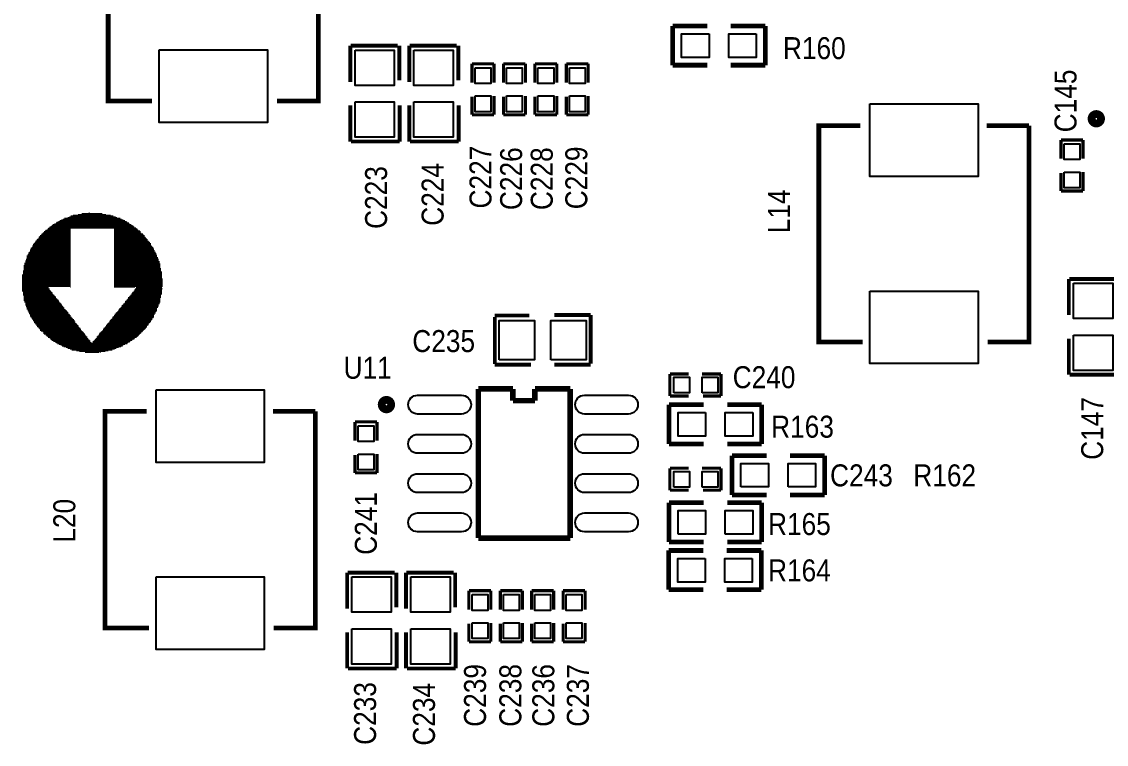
# Model space of a CAD drawing. Extents: x -1 to 188, y -4 to 106.
# Drawn here: x 111.3 to 146.39, y 24.29 to 47.66 of the extents above; entities that cross this region are included whole.
import ezdxf

# ---------------------------------------------------------------- set-up
doc = ezdxf.new("R2010")
doc.units = 0
for name, color, linetype in [('MA_PEN3', 5, 'CONTINUOUS'), ('PG_SILKSCREEN_TOP', 6, 'CONTINUOUS'), ('PIN_TOP', 7, 'CONTINUOUS'), ('RD_SILKSCREEN_TOP', 8, 'CONTINUOUS')]:
    doc.layers.add(name, color=color, linetype=linetype)

msp = doc.modelspace()

# ---------------------------------------------------------------- linework, layer by layer
at = {"layer": 'MA_PEN3', "const_width": 0.0254}
for points in [[(114.1872, 41.4063), (112.968, 41.4063)], [(114.0348, 41.4317), (113.1204, 41.4317)], [(113.9078, 41.4571), (113.2474, 41.4571)], [(113.5014, 41.4825), (113.476, 41.4825)], [(114.9238, 41.0507), (112.2568, 41.0507)], [(114.8984, 41.0761), (112.2822, 41.0761)], [(114.8476, 41.1015), (112.3076, 41.1015)], [(114.7968, 41.1269), (112.3584, 41.1269)], [(114.7714, 41.1523), (112.4092, 41.1523)], [(114.7206, 41.1777), (112.4346, 41.1777)], [(114.6952, 41.2031), (112.4854, 41.2031)], [(114.6444, 41.2285), (112.5362, 41.2285)], [(114.5936, 41.2539), (112.587, 41.2539)], [(114.5428, 41.2793), (112.6378, 41.2793)], [(114.492, 41.3047), (112.6886, 41.3047)], [(114.3904, 41.3301), (112.7902, 41.3301)], [(114.3396, 41.3555), (112.841, 41.3555)], [(114.2634, 41.3809), (112.8918, 41.3809)], [(112.8918, 40.6951), (111.8504, 40.6951)], [(112.8918, 40.7205), (111.8758, 40.7205)], [(112.8918, 40.7459), (111.9012, 40.7459)], [(112.8918, 40.7713), (111.9266, 40.7713)], [(112.8918, 40.7967), (111.952, 40.7967)], [(112.8918, 40.8221), (111.9774, 40.8221)], [(112.8918, 40.8475), (112.0028, 40.8475)], [(112.8918, 40.8729), (112.0282, 40.8729)], [(112.8918, 40.8983), (112.0536, 40.8983)], [(112.8918, 40.9237), (112.079, 40.9237)], [(112.8918, 40.9491), (112.1298, 40.9491)], [(115.0254, 40.9745), (112.1552, 40.9745)], [(115, 40.9999), (112.1806, 40.9999)], [(114.9492, 41.0253), (112.206, 41.0253)], [(115.0508, 40.9491), (114.2888, 40.9491)], [(115.0762, 40.9237), (114.2888, 40.9237)], [(115.127, 40.8983), (114.2888, 40.8983)], [(115.1524, 40.8729), (114.2888, 40.8729)], [(115.1524, 40.8475), (114.2888, 40.8475)], [(115.1778, 40.8221), (114.2888, 40.8221)], [(115.2286, 40.7967), (114.2888, 40.7967)], [(115.254, 40.7713), (114.2888, 40.7713)], [(115.2794, 40.7459), (114.2888, 40.7459)], [(115.2794, 40.7205), (114.2888, 40.7205)], [(115.3048, 40.6951), (114.2888, 40.6951)], [(112.8918, 40.3395), (111.5964, 40.3395)], [(112.8918, 40.3649), (111.6218, 40.3649)], [(112.8918, 40.4157), (111.6472, 40.4157)], [(112.8918, 40.3903), (111.6472, 40.3903)], [(112.8918, 40.4665), (111.6726, 40.4665)], [(112.8918, 40.4411), (111.6726, 40.4411)], [(112.8918, 40.4919), (111.698, 40.4919)], [(112.8918, 40.5173), (111.7234, 40.5173)], [(112.8918, 40.5681), (111.7488, 40.5681)], [(112.8918, 40.5427), (111.7488, 40.5427)], [(112.8918, 40.5935), (111.7742, 40.5935)], [(112.8918, 40.6189), (111.7996, 40.6189)], [(112.8918, 40.6443), (111.825, 40.6443)], [(112.8918, 40.6697), (111.8504, 40.6697)], [(115.3302, 40.6697), (114.2888, 40.6697)], [(115.3556, 40.6443), (114.2888, 40.6443)], [(115.381, 40.6189), (114.2888, 40.6189)], [(115.381, 40.5935), (114.2888, 40.5935)], [(115.4064, 40.5681), (114.2888, 40.5681)], [(115.4318, 40.5427), (114.2888, 40.5427)], [(115.4572, 40.5173), (114.2888, 40.5173)], [(115.4826, 40.4919), (114.2888, 40.4919)], [(115.4826, 40.4665), (114.2888, 40.4665)], [(115.4826, 40.4411), (114.2888, 40.4411)], [(115.508, 40.4157), (114.2888, 40.4157)], [(115.5334, 40.3903), (114.2888, 40.3903)], [(115.5588, 40.3649), (114.2888, 40.3649)], [(115.5588, 40.3395), (114.2888, 40.3395)], [(112.8918, 39.9839), (111.444, 39.9839)], [(112.8918, 40.0855), (111.4694, 40.0855)], [(112.8918, 40.0601), (111.4694, 40.0601)], [(112.8918, 40.0347), (111.4694, 40.0347)], [(112.8918, 40.0093), (111.4694, 40.0093)], [(112.8918, 40.1363), (111.4948, 40.1363)], [(112.8918, 40.1109), (111.4948, 40.1109)], [(112.8918, 40.1871), (111.5202, 40.1871)], [(112.8918, 40.1617), (111.5202, 40.1617)], [(112.8918, 40.2125), (111.5456, 40.2125)], [(112.8918, 40.2887), (111.571, 40.2887)], [(112.8918, 40.2633), (111.571, 40.2633)], [(112.8918, 40.2379), (111.571, 40.2379)], [(112.8918, 40.3141), (111.5964, 40.3141)], [(115.5842, 40.3141), (114.2888, 40.3141)], [(115.5842, 40.2887), (114.2888, 40.2887)], [(115.6096, 40.2633), (114.2888, 40.2633)], [(115.6096, 40.2379), (114.2888, 40.2379)], [(115.635, 40.2125), (114.2888, 40.2125)], [(115.635, 40.1871), (114.2888, 40.1871)], [(115.6604, 40.1617), (114.2888, 40.1617)], [(115.6604, 40.1363), (114.2888, 40.1363)], [(115.6858, 40.1109), (114.2888, 40.1109)], [(115.6858, 40.0855), (114.2888, 40.0855)], [(115.6858, 40.0601), (114.2888, 40.0601)], [(115.7112, 40.0347), (114.2888, 40.0347)], [(115.7112, 40.0093), (114.2888, 40.0093)], [(115.7366, 39.9839), (114.2888, 39.9839)], [(112.8918, 39.7807), (111.3678, 39.7807)], [(112.8918, 39.7553), (111.3678, 39.7553)], [(112.8918, 39.7299), (111.3678, 39.7299)], [(112.8918, 39.7045), (111.3678, 39.7045)], [(112.8918, 39.6791), (111.3678, 39.6791)], [(112.8918, 39.6537), (111.3678, 39.6537)], [(112.8918, 39.8569), (111.3932, 39.8569)], [(112.8918, 39.8315), (111.3932, 39.8315)], [(112.8918, 39.8061), (111.3932, 39.8061)], [(112.8918, 39.9331), (111.4186, 39.9331)], [(112.8918, 39.9077), (111.4186, 39.9077)], [(112.8918, 39.8823), (111.4186, 39.8823)], [(112.8918, 39.9585), (111.444, 39.9585)], [(115.7366, 39.9585), (114.2888, 39.9585)], [(115.7366, 39.9331), (114.2888, 39.9331)], [(115.762, 39.9077), (114.2888, 39.9077)], [(115.762, 39.8823), (114.2888, 39.8823)], [(115.762, 39.8569), (114.2888, 39.8569)], [(115.7874, 39.8315), (114.2888, 39.8315)], [(115.7874, 39.8061), (114.2888, 39.8061)], [(115.7874, 39.7807), (114.2888, 39.7807)], [(115.7874, 39.7553), (114.2888, 39.7553)], [(115.7874, 39.7299), (114.2888, 39.7299)], [(115.7874, 39.7045), (114.2888, 39.7045)], [(115.8128, 39.6791), (114.2888, 39.6791)], [(115.8128, 39.6537), (114.2888, 39.6537)], [(112.8918, 39.4759), (111.317, 39.4759)], [(112.8918, 39.4505), (111.317, 39.4505)], [(112.8918, 39.4251), (111.317, 39.4251)], [(112.8918, 39.3997), (111.317, 39.3997)], [(112.8918, 39.3743), (111.317, 39.3743)], [(112.8918, 39.3489), (111.317, 39.3489)], [(112.8918, 39.3235), (111.317, 39.3235)], [(112.8918, 39.2981), (111.317, 39.2981)], [(112.8918, 39.6029), (111.3424, 39.6029)], [(112.8918, 39.5775), (111.3424, 39.5775)], [(112.8918, 39.5521), (111.3424, 39.5521)], [(112.8918, 39.5267), (111.3424, 39.5267)], [(112.8918, 39.5013), (111.3424, 39.5013)], [(112.8918, 39.6283), (111.3678, 39.6283)], [(115.8128, 39.6283), (114.2888, 39.6283)], [(115.8128, 39.6029), (114.2888, 39.6029)], [(115.8382, 39.5775), (114.2888, 39.5775)], [(115.8382, 39.5521), (114.2888, 39.5521)], [(115.8382, 39.5267), (114.2888, 39.5267)], [(115.8382, 39.5013), (114.2888, 39.5013)], [(115.8382, 39.4759), (114.2888, 39.4759)], [(115.8382, 39.4505), (114.2888, 39.4505)], [(115.8382, 39.4251), (114.2888, 39.4251)], [(115.8382, 39.3997), (114.2888, 39.3997)], [(115.8382, 39.3743), (114.2888, 39.3743)], [(115.8636, 39.3489), (114.2888, 39.3489)], [(115.8636, 39.3235), (114.2888, 39.3235)], [(115.8636, 39.2981), (114.2888, 39.2981)], [(112.8918, 39.2727), (111.317, 39.2727)], [(112.8918, 39.2473), (111.317, 39.2473)], [(112.8918, 39.2219), (111.317, 39.2219)], [(112.8918, 39.1965), (111.317, 39.1965)], [(112.8918, 39.1711), (111.317, 39.1711)], [(112.8918, 39.1457), (111.317, 39.1457)], [(112.8918, 39.1203), (111.317, 39.1203)], [(112.8918, 39.0949), (111.317, 39.0949)], [(112.1806, 39.0695), (111.317, 39.0695)], [(112.1806, 39.0441), (111.317, 39.0441)], [(112.206, 39.0187), (111.317, 39.0187)], [(112.206, 38.9933), (111.317, 38.9933)], [(112.2314, 38.9679), (111.317, 38.9679)], [(112.2568, 38.9425), (111.317, 38.9425)], [(112.8918, 39.0695), (112.8664, 39.0695)], [(115.8636, 39.2727), (114.2888, 39.2727)], [(115.8636, 39.2473), (114.2888, 39.2473)], [(115.8636, 39.2219), (114.2888, 39.2219)], [(115.8636, 39.1965), (114.2888, 39.1965)], [(115.8636, 39.1711), (114.2888, 39.1711)], [(115.8636, 39.1457), (114.2888, 39.1457)], [(115.8636, 39.1203), (114.2888, 39.1203)], [(115.8636, 39.0949), (114.2888, 39.0949)], [(114.9746, 39.0695), (114.2888, 39.0695)], [(115.8382, 38.9425), (114.9238, 38.9425)], [(115.8382, 38.9933), (114.9492, 38.9933)], [(115.8382, 38.9679), (114.9492, 38.9679)], [(115.8636, 39.0187), (114.9746, 39.0187)], [(115.8382, 39.0695), (115, 39.0695)], [(115.8382, 39.0441), (115, 39.0441)], [(112.2822, 38.9171), (111.3424, 38.9171)], [(112.3076, 38.8917), (111.3424, 38.8917)], [(112.3076, 38.8663), (111.3424, 38.8663)], [(112.333, 38.8409), (111.3424, 38.8409)], [(112.3584, 38.8155), (111.3424, 38.8155)], [(112.3838, 38.7901), (111.3678, 38.7901)], [(112.4092, 38.7647), (111.3678, 38.7647)], [(112.4092, 38.7393), (111.3678, 38.7393)], [(112.4346, 38.7139), (111.3678, 38.7139)], [(112.46, 38.6885), (111.3678, 38.6885)], [(112.4854, 38.6631), (111.3678, 38.6631)], [(112.5108, 38.6377), (111.3678, 38.6377)], [(112.5108, 38.6123), (111.3932, 38.6123)], [(112.5362, 38.5869), (111.3932, 38.5869)], [(115.7874, 38.6123), (114.6444, 38.6123)], [(115.7874, 38.5869), (114.6444, 38.5869)], [(115.7874, 38.6377), (114.6698, 38.6377)], [(115.7874, 38.6631), (114.6952, 38.6631)], [(115.7874, 38.6885), (114.7206, 38.6885)], [(115.8128, 38.7393), (114.746, 38.7393)], [(115.7874, 38.7139), (114.746, 38.7139)], [(115.8128, 38.7647), (114.7714, 38.7647)], [(115.8128, 38.7901), (114.7968, 38.7901)], [(115.8128, 38.8155), (114.8222, 38.8155)], [(115.8382, 38.8663), (114.8476, 38.8663)], [(115.8382, 38.8409), (114.8476, 38.8409)], [(115.8382, 38.8917), (114.873, 38.8917)], [(115.8382, 38.9171), (114.8984, 38.9171)], [(112.5616, 38.5615), (111.4186, 38.5615)], [(112.587, 38.5361), (111.4186, 38.5361)], [(112.6124, 38.5107), (111.4186, 38.5107)], [(112.6124, 38.4853), (111.4186, 38.4853)], [(112.6378, 38.4599), (111.444, 38.4599)], [(112.6632, 38.4345), (111.444, 38.4345)], [(112.6886, 38.4091), (111.4694, 38.4091)], [(112.6886, 38.3837), (111.4694, 38.3837)], [(112.714, 38.3583), (111.4694, 38.3583)], [(112.7394, 38.3329), (111.4948, 38.3329)], [(112.7648, 38.3075), (111.4948, 38.3075)], [(112.7902, 38.2821), (111.5202, 38.2821)], [(112.8156, 38.2567), (111.5202, 38.2567)], [(112.8156, 38.2313), (111.5456, 38.2313)], [(115.635, 38.2313), (114.3396, 38.2313)], [(115.635, 38.2567), (114.365, 38.2567)], [(115.6604, 38.2821), (114.3904, 38.2821)], [(115.6858, 38.3075), (114.4158, 38.3075)], [(115.6858, 38.3583), (114.4412, 38.3583)], [(115.6858, 38.3329), (114.4412, 38.3329)], [(115.6858, 38.3837), (114.4666, 38.3837)], [(115.7112, 38.4091), (114.492, 38.4091)], [(115.7112, 38.4345), (114.5174, 38.4345)], [(115.7366, 38.4853), (114.5428, 38.4853)], [(115.7366, 38.4599), (114.5428, 38.4599)], [(115.7366, 38.5107), (114.5682, 38.5107)], [(115.762, 38.5361), (114.5936, 38.5361)], [(115.762, 38.5615), (114.619, 38.5615)], [(112.841, 38.2059), (111.5456, 38.2059)], [(112.8664, 38.1805), (111.571, 38.1805)], [(112.8918, 38.1551), (111.571, 38.1551)], [(112.8918, 38.1297), (111.571, 38.1297)], [(112.9172, 38.1043), (111.5964, 38.1043)], [(112.9426, 38.0789), (111.6218, 38.0789)], [(112.968, 38.0535), (111.6218, 38.0535)], [(112.9934, 38.0281), (111.6472, 38.0281)], [(113.0188, 38.0027), (111.6726, 38.0027)], [(113.0188, 37.9773), (111.6726, 37.9773)], [(113.0442, 37.9519), (111.698, 37.9519)], [(113.0442, 37.9265), (111.698, 37.9265)], [(113.0696, 37.9011), (111.7234, 37.9011)], [(115.4318, 37.9011), (114.0856, 37.9011)], [(115.4572, 37.9265), (114.111, 37.9265)], [(115.4826, 37.9773), (114.1364, 37.9773)], [(115.4826, 37.9519), (114.1364, 37.9519)], [(115.508, 38.0027), (114.1618, 38.0027)], [(115.5334, 38.0281), (114.1872, 38.0281)], [(115.5334, 38.0535), (114.2126, 38.0535)], [(115.5842, 38.1043), (114.238, 38.1043)], [(115.5588, 38.0789), (114.238, 38.0789)], [(115.5842, 38.1297), (114.2634, 38.1297)], [(115.5842, 38.1551), (114.2888, 38.1551)], [(115.6096, 38.2059), (114.3142, 38.2059)], [(115.6096, 38.1805), (114.3142, 38.1805)], [(113.095, 37.8757), (111.7488, 37.8757)], [(113.1204, 37.8503), (111.7742, 37.8503)], [(113.1458, 37.8249), (111.7742, 37.8249)], [(113.1458, 37.7995), (111.7996, 37.7995)], [(113.1712, 37.7741), (111.825, 37.7741)], [(113.1966, 37.7487), (111.8504, 37.7487)], [(113.222, 37.7233), (111.8758, 37.7233)], [(113.222, 37.6979), (111.9012, 37.6979)], [(113.2474, 37.6725), (111.9012, 37.6725)], [(113.2728, 37.6471), (111.9266, 37.6471)], [(113.2982, 37.6217), (111.9774, 37.6217)], [(113.3236, 37.5963), (112.0028, 37.5963)], [(113.349, 37.5709), (112.0028, 37.5709)], [(113.349, 37.5455), (112.0282, 37.5455)], [(115.1524, 37.5709), (113.8062, 37.5709)], [(115.127, 37.5455), (113.8062, 37.5455)], [(115.1778, 37.5963), (113.8316, 37.5963)], [(115.2032, 37.6217), (113.857, 37.6217)], [(115.2286, 37.6471), (113.8824, 37.6471)], [(115.254, 37.6725), (113.9078, 37.6725)], [(115.3048, 37.7233), (113.9332, 37.7233)], [(115.2794, 37.6979), (113.9332, 37.6979)], [(115.3302, 37.7487), (113.9586, 37.7487)], [(115.3556, 37.7741), (113.984, 37.7741)], [(115.3556, 37.7995), (114.0094, 37.7995)], [(115.4064, 37.8503), (114.0348, 37.8503)], [(115.381, 37.8249), (114.0348, 37.8249)], [(115.4064, 37.8757), (114.0602, 37.8757)], [(113.3744, 37.5201), (112.079, 37.5201)], [(113.3998, 37.4947), (112.1044, 37.4947)], [(113.4252, 37.4693), (112.1298, 37.4693)], [(113.4252, 37.4439), (112.1552, 37.4439)], [(113.4506, 37.4185), (112.206, 37.4185)], [(113.476, 37.3931), (112.2314, 37.3931)], [(113.5014, 37.3677), (112.2568, 37.3677)], [(113.5268, 37.3423), (112.2822, 37.3423)], [(113.5268, 37.3169), (112.333, 37.3169)], [(113.5522, 37.2915), (112.3838, 37.2915)], [(114.746, 37.2661), (112.4092, 37.2661)], [(114.7206, 37.2407), (112.46, 37.2407)], [(114.6444, 37.2153), (112.5108, 37.2153)], [(114.5936, 37.1899), (112.5616, 37.1899)], [(114.8222, 37.3169), (113.603, 37.3169)], [(114.7968, 37.2915), (113.603, 37.2915)], [(114.873, 37.3423), (113.6284, 37.3423)], [(114.8984, 37.3677), (113.6538, 37.3677)], [(114.9492, 37.3931), (113.6792, 37.3931)], [(114.9746, 37.4185), (113.7046, 37.4185)], [(115.0508, 37.4693), (113.73, 37.4693)], [(115.0254, 37.4439), (113.73, 37.4439)], [(115.0762, 37.4947), (113.7554, 37.4947)], [(115.1016, 37.5201), (113.7808, 37.5201)], [(114.5682, 37.1645), (112.6124, 37.1645)], [(114.5174, 37.1391), (112.6632, 37.1391)], [(114.4412, 37.1137), (112.7394, 37.1137)], [(114.365, 37.0883), (112.7902, 37.0883)], [(114.3142, 37.0629), (112.8664, 37.0629)], [(114.238, 37.0375), (112.9172, 37.0375)], [(114.111, 37.0121), (113.0696, 37.0121)], [(114.0094, 36.9867), (113.1712, 36.9867)], [(113.8062, 36.9613), (113.349, 36.9613)], [(113.857, 36.9613), (113.8316, 36.9613)]]:
    msp.add_lwpolyline(points, dxfattribs=at)
at = {"layer": 'PG_SILKSCREEN_TOP'}
for points, const_width in [([(115.5207, 45.0969), (114.1019, 45.0969), (114.1019, 52.0972), (115.4445, 52.0972)], 0.1524), ([(120.902, 52.0972), (120.902, 45.0969), (119.5593, 45.0969)], 0.1524), ([(133.477, 47.5234), (132.3594, 47.5234)], 0.1524), ([(132.3594, 47.5234), (132.3594, 47.4726)], 0.1524), ([(132.3594, 47.4726), (132.3594, 46.3042)], 0.1524), ([(134.239, 47.5234), (135.3566, 47.5234)], 0.1524), ([(135.3566, 47.5234), (135.3566, 47.4726)], 0.1524), ([(135.3566, 47.4726), (135.3566, 46.3042)], 0.1524), ([(121.9342, 46.8826), (121.9342, 45.7142)], 0.127), ([(123.4709, 46.8826), (121.9469, 46.8826)], 0.127), ([(123.5217, 45.765), (123.5217, 46.8826)], 0.127), ([(123.8392, 46.8826), (123.8392, 45.7142)], 0.127), ([(125.3759, 46.8826), (123.8519, 46.8826)], 0.127), ([(125.4267, 45.765), (125.4267, 46.8826)], 0.127), ([(125.8712, 46.2984), (125.8712, 45.6888)], 0.1016), ([(126.5824, 46.2984), (125.8712, 46.2984)], 0.1016), ([(126.5824, 46.2984), (126.5824, 45.6888)], 0.1016), ([(126.8872, 46.2984), (126.8872, 45.6888)], 0.1016), ([(127.5984, 46.2984), (126.8872, 46.2984)], 0.1016), ([(127.5984, 46.2984), (127.5984, 45.6888)], 0.1016), ([(127.9032, 46.2984), (127.9032, 45.6888)], 0.1016), ([(128.6144, 46.2984), (127.9032, 46.2984)], 0.1016), ([(128.6144, 46.2984), (128.6144, 45.6888)], 0.1016), ([(128.9192, 46.2984), (128.9192, 45.6888)], 0.1016), ([(129.6304, 46.2984), (128.9192, 46.2984)], 0.1016), ([(129.6304, 46.2984), (129.6304, 45.6888)], 0.1016), ([(132.3594, 46.3042), (132.3594, 46.2534)], 0.1524), ([(132.3594, 46.2534), (133.477, 46.2534)], 0.1524), ([(135.3566, 46.2534), (134.239, 46.2534)], 0.1524), ([(135.3566, 46.3042), (135.3566, 46.2534)], 0.1524), ([(125.8712, 44.6474), (125.8712, 45.2316)], 0.1016), ([(126.5824, 45.257), (126.5824, 44.6474)], 0.1016), ([(126.8872, 44.6474), (126.8872, 45.2316)], 0.1016), ([(127.5984, 45.257), (127.5984, 44.6474)], 0.1016), ([(127.9032, 44.6474), (127.9032, 45.2316)], 0.1016), ([(128.6144, 45.257), (128.6144, 44.6474)], 0.1016), ([(128.9192, 44.6474), (128.9192, 45.2316)], 0.1016), ([(129.6304, 45.257), (129.6304, 44.6474)], 0.1016), ([(121.9342, 43.7838), (121.9342, 44.9522)], 0.127), ([(123.5344, 44.9522), (123.5344, 43.7838)], 0.127), ([(123.8392, 43.7838), (123.8392, 44.9522)], 0.127), ([(125.4394, 44.9522), (125.4394, 43.7838)], 0.127), ([(126.5824, 44.6474), (125.8712, 44.6474)], 0.1016), ([(127.5984, 44.6474), (126.8872, 44.6474)], 0.1016), ([(128.6144, 44.6474), (127.9032, 44.6474)], 0.1016), ([(129.6304, 44.6474), (128.9192, 44.6474)], 0.1016), ([(138.5077, 37.2991), (137.0889, 37.2991), (137.0889, 44.2994), (138.4315, 44.2994)], 0.1524), ([(142.5209, 44.2994), (143.889, 44.2994)], 0.1524), ([(143.889, 44.2994), (143.889, 37.2991), (142.5463, 37.2991)], 0.1524), ([(144.9212, 43.8346), (144.9212, 43.225)], 0.1016), ([(145.6324, 43.8346), (144.9212, 43.8346)], 0.1016), ([(145.6324, 43.8346), (145.6324, 43.225)], 0.1016), ([(123.5344, 43.7838), (121.9596, 43.7838)], 0.127), ([(125.4394, 43.7838), (123.8646, 43.7838)], 0.127), ([(144.9212, 42.1836), (144.9212, 42.7678)], 0.1016), ([(145.6324, 42.7932), (145.6324, 42.1836)], 0.1016), ([(145.6324, 42.1836), (144.9212, 42.1836)], 0.1016), ([(145.1752, 39.3388), (145.1752, 38.1704)], 0.127), ([(146.7119, 39.3388), (145.1879, 39.3388)], 0.127), ([(127.7254, 38.1577), (126.6078, 38.1577)], 0.127), ([(126.6078, 38.1069), (126.6078, 36.5829)], 0.127), ([(128.5382, 38.1704), (129.7066, 38.1704)], 0.127), ([(129.7066, 38.1704), (129.7066, 36.5956)], 0.127), ([(145.1752, 36.24), (145.1752, 37.4084)], 0.127), ([(126.6078, 36.5702), (127.7762, 36.5702)], 0.127), ([(129.7066, 36.5702), (128.5382, 36.5702)], 0.127), ([(132.272, 36.2654), (132.8816, 36.2654)], 0.1016), ([(132.272, 36.2654), (132.272, 35.5542)], 0.1016), ([(133.3134, 36.2654), (133.923, 36.2654)], 0.1016), ([(133.923, 36.2654), (133.923, 35.5542)], 0.1016), ([(146.7754, 36.24), (145.2006, 36.24)], 0.127), ([(126.0744, 35.7828), (126.0744, 30.9568)], 0.1778), ([(127.192, 35.7828), (126.0744, 35.7828)], 0.1778), ([(127.192, 35.4018), (127.192, 35.7828)], 0.1778), ([(129.0462, 35.7828), (127.9032, 35.7828)], 0.1778), ([(127.9032, 35.7828), (127.9032, 35.4018)], 0.1778), ([(129.0462, 30.9568), (129.0462, 35.7828)], 0.1778), ([(127.9032, 35.4018), (127.192, 35.4018)], 0.1778), ([(132.272, 35.5542), (132.8816, 35.5542)], 0.1016), ([(133.923, 35.5542), (133.3388, 35.5542)], 0.1016), ([(115.4191, 28.0535), (114.0003, 28.0535), (114.0003, 35.0538), (115.3429, 35.0538)], 0.1524), ([(119.4323, 35.0538), (120.8004, 35.0538)], 0.1524), ([(120.8004, 35.0538), (120.8004, 28.0535), (119.4577, 28.0535)], 0.1524), ([(133.3642, 35.2748), (132.2466, 35.2748)], 0.1524), ([(132.2466, 35.2748), (132.2466, 35.224)], 0.1524), ([(132.2466, 35.224), (132.2466, 34.0556)], 0.1524), ([(134.1262, 35.2748), (135.2438, 35.2748)], 0.1524), ([(135.2438, 35.2748), (135.2438, 35.224)], 0.1524), ([(135.2438, 35.224), (135.2438, 34.0556)], 0.1524), ([(122.0866, 34.716), (122.0866, 34.1064)], 0.1016), ([(122.7978, 34.716), (122.0866, 34.716)], 0.1016), ([(122.7978, 34.716), (122.7978, 34.1064)], 0.1016), ([(132.2466, 34.0556), (132.2466, 34.0048)], 0.1524), ([(132.2466, 34.0048), (133.3642, 34.0048)], 0.1524), ([(135.2438, 34.0048), (134.1262, 34.0048)], 0.1524), ([(135.2438, 34.0556), (135.2438, 34.0048)], 0.1524), ([(122.0866, 33.065), (122.0866, 33.6492)], 0.1016), ([(122.7978, 33.6746), (122.7978, 33.065)], 0.1016), ([(134.2786, 33.573), (134.2786, 33.6238)], 0.1524), ([(134.2786, 33.6238), (135.3962, 33.6238)], 0.1524), ([(137.2758, 33.6238), (136.1582, 33.6238)], 0.1524), ([(137.2758, 33.573), (137.2758, 33.6238)], 0.1524), ([(134.2786, 32.4046), (134.2786, 33.573)], 0.1524), ([(137.2758, 32.4046), (137.2758, 33.573)], 0.1524), ([(122.7978, 33.065), (122.0866, 33.065)], 0.1016), ([(132.272, 33.2174), (132.8816, 33.2174)], 0.1016), ([(132.272, 33.2174), (132.272, 32.5062)], 0.1016), ([(133.3134, 33.2174), (133.923, 33.2174)], 0.1016), ([(133.923, 33.2174), (133.923, 32.5062)], 0.1016), ([(132.272, 32.5062), (132.8816, 32.5062)], 0.1016), ([(133.923, 32.5062), (133.3388, 32.5062)], 0.1016), ([(134.2786, 32.3538), (134.2786, 32.4046)], 0.1524), ([(135.3962, 32.3538), (134.2786, 32.3538)], 0.1524), ([(136.1582, 32.3538), (137.2758, 32.3538)], 0.1524), ([(137.2758, 32.3538), (137.2758, 32.4046)], 0.1524), ([(132.2466, 32.049), (132.2466, 32.0998)], 0.1524), ([(132.2466, 32.0998), (133.3642, 32.0998)], 0.1524), ([(132.2466, 30.8806), (132.2466, 32.049)], 0.1524), ([(135.2438, 32.0998), (134.1262, 32.0998)], 0.1524), ([(135.2438, 32.049), (135.2438, 32.0998)], 0.1524), ([(135.2438, 30.8806), (135.2438, 32.049)], 0.1524), ([(126.0744, 30.9568), (129.0462, 30.9568)], 0.1778), ([(132.2466, 30.8298), (132.2466, 30.8806)], 0.1524), ([(133.3642, 30.8298), (132.2466, 30.8298)], 0.1524), ([(134.1262, 30.8298), (135.2438, 30.8298)], 0.1524), ([(135.2438, 30.8298), (135.2438, 30.8806)], 0.1524), ([(133.35, 30.5562), (132.2324, 30.5562)], 0.1524), ([(132.2324, 30.5562), (132.2324, 30.5054)], 0.1524), ([(132.2324, 30.5054), (132.2324, 29.337)], 0.1524), ([(134.112, 30.5562), (135.2296, 30.5562)], 0.1524), ([(135.2296, 30.5562), (135.2296, 30.5054)], 0.1524), ([(135.2296, 30.5054), (135.2296, 29.337)], 0.1524), ([(121.8326, 29.8392), (121.8326, 28.6708)], 0.127), ([(123.3693, 29.8392), (121.8453, 29.8392)], 0.127), ([(123.4201, 28.7216), (123.4201, 29.8392)], 0.127), ([(123.7376, 29.8392), (123.7376, 28.6708)], 0.127), ([(125.2743, 29.8392), (123.7503, 29.8392)], 0.127), ([(125.3251, 28.7216), (125.3251, 29.8392)], 0.127), ([(125.7696, 29.255), (125.7696, 28.6454)], 0.1016), ([(126.4808, 29.255), (125.7696, 29.255)], 0.1016), ([(126.4808, 29.255), (126.4808, 28.6454)], 0.1016), ([(126.7856, 29.255), (126.7856, 28.6454)], 0.1016), ([(127.4968, 29.255), (126.7856, 29.255)], 0.1016), ([(127.4968, 29.255), (127.4968, 28.6454)], 0.1016), ([(127.8016, 29.255), (127.8016, 28.6454)], 0.1016), ([(128.5128, 29.255), (127.8016, 29.255)], 0.1016), ([(128.5128, 29.255), (128.5128, 28.6454)], 0.1016), ([(128.8176, 29.255), (128.8176, 28.6454)], 0.1016), ([(129.5288, 29.255), (128.8176, 29.255)], 0.1016), ([(129.5288, 29.255), (129.5288, 28.6454)], 0.1016), ([(132.2324, 29.337), (132.2324, 29.2862)], 0.1524), ([(132.2324, 29.2862), (133.35, 29.2862)], 0.1524), ([(135.2296, 29.2862), (134.112, 29.2862)], 0.1524), ([(135.2296, 29.337), (135.2296, 29.2862)], 0.1524), ([(125.7696, 27.604), (125.7696, 28.1882)], 0.1016), ([(126.4808, 28.2136), (126.4808, 27.604)], 0.1016), ([(126.7856, 27.604), (126.7856, 28.1882)], 0.1016), ([(127.4968, 28.2136), (127.4968, 27.604)], 0.1016), ([(127.8016, 27.604), (127.8016, 28.1882)], 0.1016), ([(128.5128, 28.2136), (128.5128, 27.604)], 0.1016), ([(128.8176, 27.604), (128.8176, 28.1882)], 0.1016), ([(129.5288, 28.2136), (129.5288, 27.604)], 0.1016), ([(121.8326, 26.7404), (121.8326, 27.9088)], 0.127), ([(123.4328, 27.9088), (123.4328, 26.7404)], 0.127), ([(123.7376, 26.7404), (123.7376, 27.9088)], 0.127), ([(125.3378, 27.9088), (125.3378, 26.7404)], 0.127), ([(126.4808, 27.604), (125.7696, 27.604)], 0.1016), ([(127.4968, 27.604), (126.7856, 27.604)], 0.1016), ([(128.5128, 27.604), (127.8016, 27.604)], 0.1016), ([(129.5288, 27.604), (128.8176, 27.604)], 0.1016), ([(123.4328, 26.7404), (121.858, 26.7404)], 0.127), ([(125.3378, 26.7404), (123.763, 26.7404)], 0.127)]:
    msp.add_lwpolyline(points, dxfattribs=dict(at, const_width=const_width))
at = {"layer": 'PG_SILKSCREEN_TOP', "const_width": 0.254}
for points in [[(146.2166, 44.5204, 1), (145.91185, 44.52032, 1)], [(123.255, 35.2748, 1), (122.95025, 35.27472, 1)]]:
    msp.add_lwpolyline(points, format="xyb", close=True, dxfattribs=at)
at = {"layer": 'PIN_TOP'}
for points in [[(133.5405, 47.2658), (133.5405, 46.5038), (132.6515, 46.5038), (132.6515, 47.2658)], [(135.0645, 47.2658), (135.0645, 46.5038), (134.1755, 46.5038), (134.1755, 47.2658)], [(115.75185, 46.74695), (119.25195, 46.74695), (119.25195, 44.39745), (115.75185, 44.39745)], [(122.0866, 46.7429), (123.3566, 46.7429), (123.3566, 45.5999), (122.0866, 45.5999)], [(123.9916, 46.7429), (125.2616, 46.7429), (125.2616, 45.5999), (123.9916, 45.5999)], [(125.9728, 46.1714), (126.4808, 46.1714), (126.4808, 45.6634), (125.9728, 45.6634)], [(126.9888, 46.1714), (127.4968, 46.1714), (127.4968, 45.6634), (126.9888, 45.6634)], [(128.0048, 46.1714), (128.5128, 46.1714), (128.5128, 45.6634), (128.0048, 45.6634)], [(129.0208, 46.1714), (129.5288, 46.1714), (129.5288, 45.6634), (129.0208, 45.6634)], [(122.0866, 45.0665), (123.3566, 45.0665), (123.3566, 43.9235), (122.0866, 43.9235)], [(123.9916, 45.0665), (125.2616, 45.0665), (125.2616, 43.9235), (123.9916, 43.9235)], [(125.9728, 45.257), (126.4808, 45.257), (126.4808, 44.749), (125.9728, 44.749)], [(126.9888, 45.257), (127.4968, 45.257), (127.4968, 44.749), (126.9888, 44.749)], [(128.0048, 45.257), (128.5128, 45.257), (128.5128, 44.749), (128.0048, 44.749)], [(129.0208, 45.257), (129.5288, 45.257), (129.5288, 44.749), (129.0208, 44.749)], [(138.73885, 44.99895), (142.23895, 44.99895), (142.23895, 42.64945), (138.73885, 42.64945)], [(145.0228, 43.7076), (145.5308, 43.7076), (145.5308, 43.1996), (145.0228, 43.1996)], [(145.0228, 42.7932), (145.5308, 42.7932), (145.5308, 42.2852), (145.0228, 42.2852)], [(138.73885, 38.94915), (142.23895, 38.94915), (142.23895, 36.59965), (138.73885, 36.59965)], [(145.3276, 39.1991), (146.5976, 39.1991), (146.5976, 38.0561), (145.3276, 38.0561)], [(126.7475, 36.7226), (126.7475, 37.9926), (127.8905, 37.9926), (127.8905, 36.7226)], [(128.4239, 36.7226), (128.4239, 37.9926), (129.5669, 37.9926), (129.5669, 36.7226)], [(145.3276, 37.5227), (146.5976, 37.5227), (146.5976, 36.3797), (145.3276, 36.3797)], [(132.399, 35.6558), (132.399, 36.1638), (132.907, 36.1638), (132.907, 35.6558)], [(133.3134, 35.6558), (133.3134, 36.1638), (133.8214, 36.1638), (133.8214, 35.6558)], [(115.65025, 35.75335), (119.15035, 35.75335), (119.15035, 33.40385), (115.65025, 33.40385)], [(133.4277, 35.0172), (133.4277, 34.2552), (132.5387, 34.2552), (132.5387, 35.0172)], [(134.9517, 35.0172), (134.9517, 34.2552), (134.0627, 34.2552), (134.0627, 35.0172)], [(122.1882, 34.589), (122.6962, 34.589), (122.6962, 34.081), (122.1882, 34.081)], [(122.1882, 33.6746), (122.6962, 33.6746), (122.6962, 33.1666), (122.1882, 33.1666)], [(134.5707, 32.6113), (134.5707, 33.3733), (135.4597, 33.3733), (135.4597, 32.6113)], [(136.0947, 32.6113), (136.0947, 33.3733), (136.9837, 33.3733), (136.9837, 32.6113)], [(132.399, 32.6078), (132.399, 33.1158), (132.907, 33.1158), (132.907, 32.6078)], [(133.3134, 32.6078), (133.3134, 33.1158), (133.8214, 33.1158), (133.8214, 32.6078)], [(132.5387, 31.0873), (132.5387, 31.8493), (133.4277, 31.8493), (133.4277, 31.0873)], [(134.0627, 31.0873), (134.0627, 31.8493), (134.9517, 31.8493), (134.9517, 31.0873)], [(133.4135, 30.2986), (133.4135, 29.5366), (132.5245, 29.5366), (132.5245, 30.2986)], [(134.9375, 30.2986), (134.9375, 29.5366), (134.0485, 29.5366), (134.0485, 30.2986)], [(115.65025, 29.70355), (119.15035, 29.70355), (119.15035, 27.35405), (115.65025, 27.35405)], [(121.985, 29.6995), (123.255, 29.6995), (123.255, 28.5565), (121.985, 28.5565)], [(123.89, 29.6995), (125.16, 29.6995), (125.16, 28.5565), (123.89, 28.5565)], [(125.8712, 29.128), (126.3792, 29.128), (126.3792, 28.62), (125.8712, 28.62)], [(126.8872, 29.128), (127.3952, 29.128), (127.3952, 28.62), (126.8872, 28.62)], [(127.9032, 29.128), (128.4112, 29.128), (128.4112, 28.62), (127.9032, 28.62)], [(128.9192, 29.128), (129.4272, 29.128), (129.4272, 28.62), (128.9192, 28.62)], [(125.8712, 28.2136), (126.3792, 28.2136), (126.3792, 27.7056), (125.8712, 27.7056)], [(126.8872, 28.2136), (127.3952, 28.2136), (127.3952, 27.7056), (126.8872, 27.7056)], [(127.9032, 28.2136), (128.4112, 28.2136), (128.4112, 27.7056), (127.9032, 27.7056)], [(128.9192, 28.2136), (129.4272, 28.2136), (129.4272, 27.7056), (128.9192, 27.7056)], [(121.985, 28.0231), (123.255, 28.0231), (123.255, 26.8801), (121.985, 26.8801)], [(123.89, 28.0231), (125.16, 28.0231), (125.16, 26.8801), (123.89, 26.8801)]]:
    msp.add_lwpolyline(points, close=True, dxfattribs=at)
for points in [[(125.5334, 34.97), (124.111, 34.97, -1), (124.111, 35.5796), (125.5334, 35.5796, -1)], [(130.9334, 34.97), (129.511, 34.97, -1), (129.511, 35.5796), (130.9334, 35.5796, -1)], [(125.5334, 33.7), (124.111, 33.7, -1), (124.111, 34.3096), (125.5334, 34.3096, -1)], [(130.9334, 33.7), (129.511, 33.7, -1), (129.511, 34.3096), (130.9334, 34.3096, -1)], [(125.5334, 32.43), (124.111, 32.43, -1), (124.111, 33.0396), (125.5334, 33.0396, -1)], [(130.9334, 32.43), (129.511, 32.43, -1), (129.511, 33.0396), (130.9334, 33.0396, -1)], [(125.5334, 31.16), (124.111, 31.16, -1), (124.111, 31.7696), (125.5334, 31.7696, -1)], [(130.9334, 31.16), (129.511, 31.16, -1), (129.511, 31.7696), (130.9334, 31.7696, -1)]]:
    msp.add_lwpolyline(points, format="xyb", close=True, dxfattribs=at)

# ---------------------------------------------------------------- texts
at = {"layer": 'RD_SILKSCREEN_TOP', "width": 0.892857}
for s, p in [('R160', (135.9281, 46.4482)), ('C235', (123.9393, 36.974)), ('U11', (121.7168, 36.1104)), ('C240', (134.3025, 35.8056)), ('R163', (135.5471, 34.2052)), ('C243', (137.4521, 32.6306)), ('R162', (140.1445, 32.6306)), ('R165', (135.4455, 31.0558)), ('R164', (135.4455, 29.557))]:
    msp.add_text(s, height=0.7112, dxfattribs=at).set_placement(p)
for s, p in [('C145', (145.4234, 44.0817)), ('C227', (126.5006, 41.6179)), ('C226', (127.4912, 41.5671)), ('C228', (128.4818, 41.5671)), ('C229', (129.5994, 41.5925)), ('C223', (123.1222, 40.9575)), ('C224', (124.951, 41.0591)), ('L14', (136.1524, 40.8178)), ('C147', (146.2872, 33.4899)), ('C241', (122.792, 30.4165)), ('L20', (113.0384, 30.8102)), ('C239', (126.3228, 24.8539)), ('C238', (127.4658, 24.8539)), ('C236', (128.5326, 24.8539)), ('C237', (129.6502, 24.8539)), ('C233', (122.7668, 24.2697)), ('C234', (124.6718, 24.2443))]:
    msp.add_text(s, height=0.7112, rotation=90, dxfattribs=at).set_placement(p)

doc.saveas('drawing.dxf')
